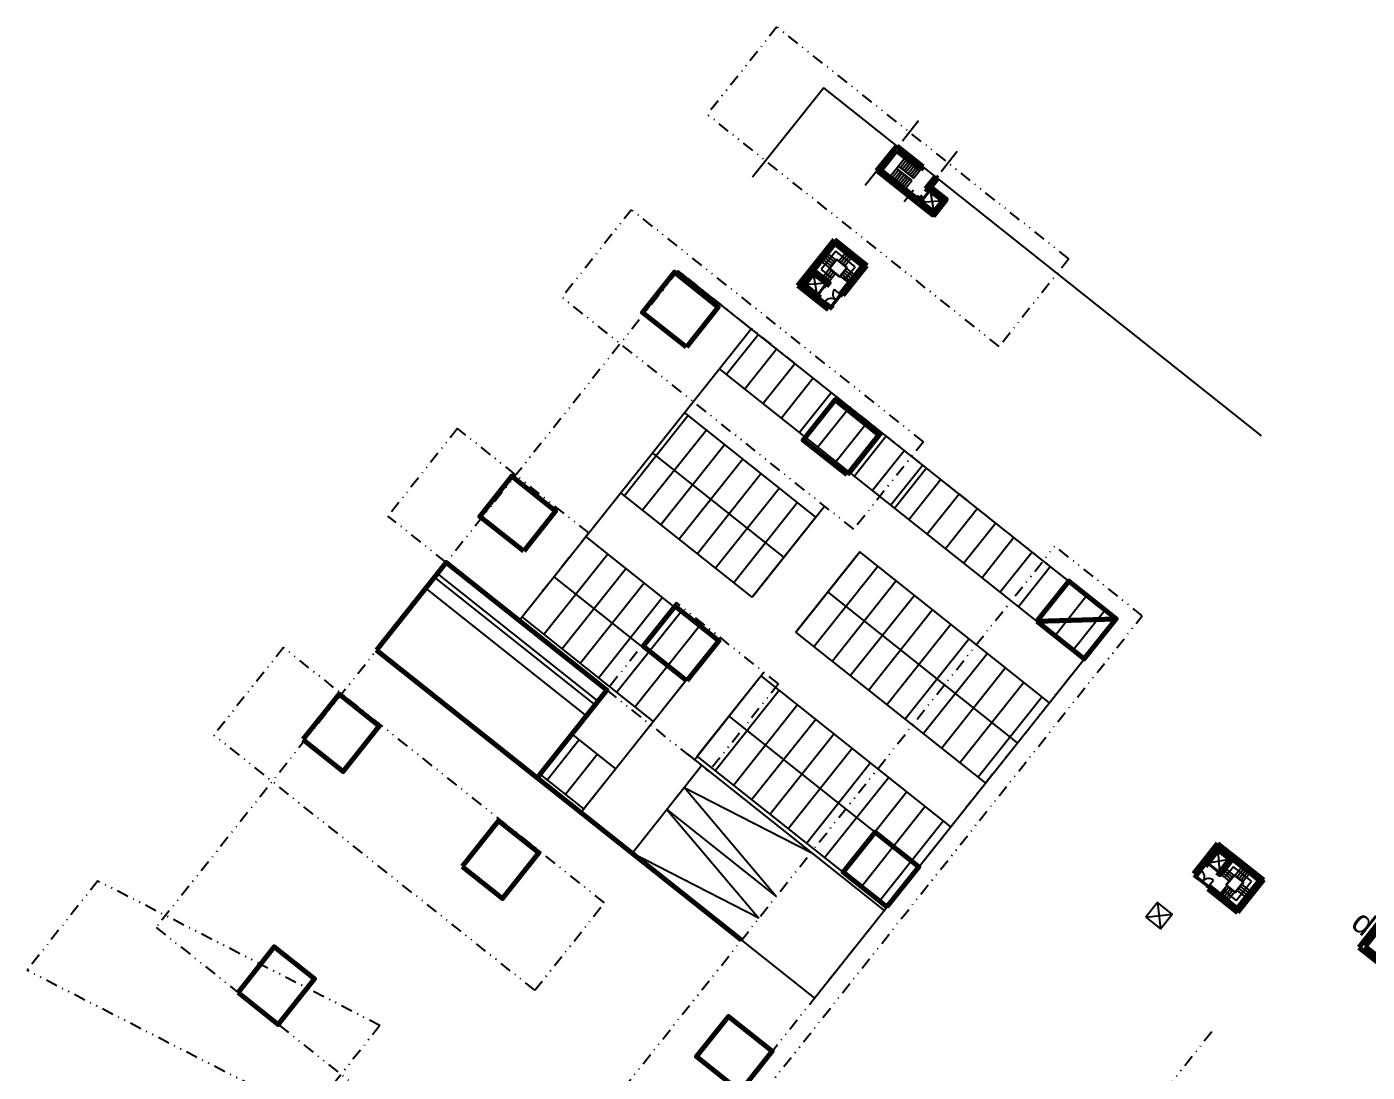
# Model space of a CAD drawing. Header units: metres. Extents: x -664657 to -643449, y -1076720 to -1062383.
# Drawn here: x -657950.1 to -657806.3, y -1067838.4 to -1067726.2 of the extents above; entities that cross this region are included whole.
import ezdxf

# ---------------------------------------------------------------- set-up
doc = ezdxf.new("R2010")
doc.units = ezdxf.units.M
doc.header["$LTSCALE"] = 0.1
doc.linetypes.add('DIVIDE', pattern=[31.75, 12.7, -6.35, 0, -6.35, 0, -6.35])
for name, color, linetype in [('AA_THER_popis', 6, 'Continuous'), ('AA_THER_slabá', 4, 'Continuous'), ('AA_THER_čerchovaná', 84, 'DIVIDE')]:
    doc.layers.add(name, color=color, linetype=linetype)
doc.layers.add('AA_THER_silná', color=1, linetype='Continuous', lineweight=70)
doc.styles.get("Standard").update_dxf_attribs({"font": 'arial.ttf', "width": 0.8})

msp = doc.modelspace()

# ---------------------------------------------------------------- linework, layer by layer
at = {"layer": 'AA_THER_popis'}
for p, q in [((-657856.196, -1067738.458), (-657854.469, -1067736.285)), ((-657852.048, -1067741.756), (-657850.32, -1067739.583))]:
    msp.add_line(p, q, dxfattribs=at)
at = {"layer": 'AA_THER_silná'}
for p, q in [((-657858.939, -1067741.666), (-657856.823, -1067739.005)), ((-657856.823, -1067739.005), (-657854.021, -1067741.233)), ((-657858.518, -1067741.618), (-657856.837, -1067739.505)), ((-657856.837, -1067739.505), (-657854.27, -1067741.546)), ((-657858.939, -1067741.666), (-657854.556, -1067745.151)), ((-657858.518, -1067741.618), (-657854.604, -1067744.73)), ((-657854.27, -1067741.546), (-657854.021, -1067741.233)), ((-657853.701, -1067743.595), (-657852.675, -1067742.303)), ((-657853.467, -1067743.781), (-657853.701, -1067743.595)), ((-657853.467, -1067743.781), (-657852.44, -1067742.49)), ((-657853.187, -1067743.429), (-657851.504, -1067744.767)), ((-657852.675, -1067742.303), (-657852.44, -1067742.49)), ((-657854.386, -1067744.456), (-657854.604, -1067744.73)), ((-657854.494, -1067745.073), (-657854.556, -1067745.151)), ((-657854.151, -1067744.642), (-657854.386, -1067744.456)), ((-657853.995, -1067744.767), (-657854.151, -1067744.642)), ((-657853.31, -1067743.906), (-657853.467, -1067743.781)), ((-657854.556, -1067745.151), (-657852.873, -1067746.489)), ((-657852.873, -1067746.489), (-657852.811, -1067746.411)), ((-657867.427, -1067753.989), (-657863.507, -1067749.058)), ((-657863.507, -1067749.058), (-657860.023, -1067751.827)), ((-657863.458, -1067749.479), (-657867.006, -1067753.941)), ((-657863.458, -1067749.479), (-657860.445, -1067751.875)), ((-657862.81, -1067754.85), (-657860.445, -1067751.875)), ((-657862.575, -1067755.036), (-657860.023, -1067751.827)), ((-657865.761, -1067752.375), (-657864.078, -1067753.713)), ((-657867.427, -1067753.989), (-657864.179, -1067756.572)), ((-657867.006, -1067753.941), (-657863.992, -1067756.337)), ((-657865.199, -1067754.802), (-657865.043, -1067754.927)), ((-657864.515, -1067753.941), (-657864.358, -1067754.066)), ((-657862.81, -1067754.85), (-657862.575, -1067755.036)), ((-657863.992, -1067756.337), (-657863.93, -1067756.259)), ((-657863.93, -1067756.259), (-657863.695, -1067756.445)), ((-657841.794, -1067789.999), (-657833.283, -1067789.739)), ((-657873.472, -1067824.219), (-657912.61, -1067793.102)), ((-657822.411, -1067813.842), (-657824.994, -1067817.09)), ((-657822.411, -1067813.842), (-657817.48, -1067817.762)), ((-657822.363, -1067814.263), (-657824.759, -1067817.277)), ((-657817.901, -1067817.81), (-657822.363, -1067814.263)), ((-657820.798, -1067815.508), (-657822.136, -1067817.191)), ((-657799.538, -1067815.285), (-657807.255, -1067824.991)), ((-657823.224, -1067816.069), (-657823.349, -1067816.226)), ((-657822.363, -1067816.754), (-657822.488, -1067816.911)), ((-657824.681, -1067817.339), (-657824.868, -1067817.574)), ((-657824.759, -1067817.277), (-657824.681, -1067817.339)), ((-657817.901, -1067817.81), (-657820.297, -1067820.824)), ((-657817.48, -1067817.762), (-657820.249, -1067821.246)), ((-657823.272, -1067818.459), (-657823.459, -1067818.694)), ((-657823.459, -1067818.694), (-657820.249, -1067821.246)), ((-657823.272, -1067818.459), (-657820.297, -1067820.824)), ((-657804.406, -1067822.21), (-657806.553, -1067824.911)), ((-657807.255, -1067824.991), (-657792.853, -1067836.442)), ((-657800.643, -1067829.609), (-657806.553, -1067824.911))]:
    msp.add_line(p, q, dxfattribs=at)
for points in [[(-657854.151, -1067744.642), (-657854.494, -1067745.073), (-657852.811, -1067746.411), (-657851.504, -1067744.767), (-657853.187, -1067743.429), (-657853.187, -1067743.429)], [(-657853.995, -1067744.767), (-657854.213, -1067745.041), (-657852.843, -1067746.13), (-657851.847, -1067744.878), (-657853.217, -1067743.788), (-657853.31, -1067743.906)], [(-657864.358, -1067754.066), (-657864.078, -1067753.713), (-657865.761, -1067752.375), (-657867.006, -1067753.941), (-657865.323, -1067755.279), (-657865.043, -1067754.927)], [(-657864.515, -1067753.941), (-657864.359, -1067753.746), (-657865.729, -1067752.656), (-657866.725, -1067753.909), (-657865.355, -1067754.998), (-657865.199, -1067754.802)], [(-657822.488, -1067816.911), (-657822.136, -1067817.191), (-657820.798, -1067815.508), (-657822.363, -1067814.263), (-657823.701, -1067815.946), (-657823.349, -1067816.226)], [(-657822.363, -1067816.754), (-657822.168, -1067816.91), (-657821.079, -1067815.54), (-657822.331, -1067814.544), (-657823.42, -1067815.914), (-657823.224, -1067816.069)]]:
    msp.add_lwpolyline(points, dxfattribs=at)
for points in [[(-657879.382, -1067760.602), (-657884.078, -1067756.868), (-657880.656, -1067752.563), (-657875.959, -1067756.297)], [(-657862.143, -1067774.309), (-657866.839, -1067770.575), (-657863.416, -1067766.27), (-657858.72, -1067770.004)], [(-657896.835, -1067782.489), (-657901.531, -1067778.755), (-657898.108, -1067774.45), (-657893.412, -1067778.184)], [(-657912.61, -1067793.102), (-657895.389, -1067806.793), (-657887.921, -1067797.4), (-657905.142, -1067783.709)], [(-657841.794, -1067789.999), (-657836.706, -1067794.044), (-657833.283, -1067789.739), (-657838.371, -1067785.694)], [(-657879.325, -1067796.41), (-657884.022, -1067792.676), (-657880.599, -1067788.371), (-657875.903, -1067792.105)], [(-657920.521, -1067802.702), (-657916.204, -1067806.134), (-657912.322, -1067801.252), (-657916.639, -1067797.82)], [(-657903.418, -1067816.3), (-657899.101, -1067819.732), (-657895.22, -1067814.85), (-657899.537, -1067811.418)], [(-657857.866, -1067820.658), (-657862.562, -1067816.924), (-657859.139, -1067812.619), (-657854.443, -1067816.353)], [(-657927.482, -1067829.824), (-657923.165, -1067833.256), (-657919.284, -1067828.374), (-657923.601, -1067824.942)], [(-657873.599, -1067840.446), (-657878.296, -1067836.712), (-657874.873, -1067832.407), (-657870.176, -1067836.141)]]:
    msp.add_lwpolyline(points, close=True, dxfattribs=at)
at = {"layer": 'AA_THER_slabá'}
for p, q in [((-657864.651, -1067732.781), (-657872.282, -1067742.38)), ((-657817.686, -1067770.122), (-657864.651, -1067732.781)), ((-657856.823, -1067739.005), (-657860.219, -1067743.276)), ((-657857.578, -1067742.365), (-657855.898, -1067740.251)), ((-657856.441, -1067741.353), (-657855.694, -1067740.413)), ((-657856.238, -1067741.514), (-657855.491, -1067740.575)), ((-657856.034, -1067741.676), (-657855.287, -1067740.737)), ((-657857.375, -1067742.527), (-657856.628, -1067741.587)), ((-657857.171, -1067742.688), (-657856.424, -1067741.749)), ((-657856.968, -1067742.85), (-657856.221, -1067741.911)), ((-657856.832, -1067741.426), (-657855.203, -1067742.72)), ((-657856.764, -1067743.012), (-657856.017, -1067742.073)), ((-657856.645, -1067741.191), (-657855.017, -1067742.485)), ((-657855.831, -1067741.838), (-657855.084, -1067740.899)), ((-657855.627, -1067742), (-657854.88, -1067741.06)), ((-657855.424, -1067742.162), (-657854.677, -1067741.222)), ((-657855.22, -1067742.323), (-657854.473, -1067741.384)), ((-657855.017, -1067742.485), (-657854.27, -1067741.546)), ((-657856.561, -1067743.174), (-657855.814, -1067742.235)), ((-657856.357, -1067743.336), (-657855.61, -1067742.396)), ((-657856.154, -1067743.497), (-657855.407, -1067742.558)), ((-657855.95, -1067743.659), (-657855.203, -1067742.72)), ((-657855.027, -1067743.759), (-657856.015, -1067745.002)), ((-657854.213, -1067745.041), (-657851.847, -1067744.878)), ((-657854.073, -1067744.705), (-657853.388, -1067743.844)), ((-657853.995, -1067744.767), (-657853.31, -1067743.906)), ((-657853.217, -1067743.788), (-657852.843, -1067746.13)), ((-657863.362, -1067750.322), (-657864.918, -1067752.279)), ((-657863.502, -1067751.463), (-657864.442, -1067750.716)), ((-657863.334, -1067751.251), (-657864.274, -1067750.505)), ((-657861.288, -1067751.971), (-657863.362, -1067750.322)), ((-657863.015, -1067751.364), (-657862.269, -1067750.425)), ((-657862.804, -1067751.533), (-657862.057, -1067750.593)), ((-657862.593, -1067751.701), (-657861.846, -1067750.761)), ((-657864.006, -1067752.097), (-657864.946, -1067751.35)), ((-657864.036, -1067752.214), (-657864.783, -1067753.153)), ((-657863.838, -1067751.885), (-657864.778, -1067751.139)), ((-657863.67, -1067751.674), (-657864.61, -1067750.927)), ((-657863.266, -1067751.165), (-657864.075, -1067752.183)), ((-657864.075, -1067752.183), (-657862.94, -1067753.085)), ((-657863.258, -1067751.236), (-657864.005, -1067752.175)), ((-657864.005, -1067752.175), (-657862.948, -1067753.015)), ((-657863.266, -1067751.165), (-657862.131, -1067752.068)), ((-657863.258, -1067751.236), (-657862.201, -1067752.076)), ((-657862.948, -1067753.015), (-657862.201, -1067752.076)), ((-657862.94, -1067753.085), (-657862.131, -1067752.068)), ((-657862.402, -1067753.373), (-657861.288, -1067751.971)), ((-657862.381, -1067751.869), (-657861.635, -1067750.929)), ((-657862.199, -1067752.154), (-657861.26, -1067752.901)), ((-657833.283, -1067789.739), (-657880.248, -1067752.399)), ((-657865.355, -1067754.998), (-657865.729, -1067752.656)), ((-657864.918, -1067752.279), (-657863.775, -1067753.188)), ((-657863.824, -1067752.382), (-657864.571, -1067753.321)), ((-657863.613, -1067752.55), (-657864.36, -1067753.489)), ((-657863.402, -1067752.718), (-657864.149, -1067753.657)), ((-657862.872, -1067752.999), (-657861.932, -1067753.746)), ((-657862.703, -1067752.788), (-657861.764, -1067753.535)), ((-657862.535, -1067752.577), (-657861.596, -1067753.323)), ((-657862.402, -1067753.373), (-657862.529, -1067753.039)), ((-657862.402, -1067753.373), (-657862.049, -1067753.421)), ((-657862.367, -1067752.365), (-657861.428, -1067753.112)), ((-657864.359, -1067753.746), (-657866.725, -1067753.909)), ((-657864.515, -1067753.941), (-657865.199, -1067754.802)), ((-657864.436, -1067754.003), (-657865.121, -1067754.864)), ((-657862.872, -1067754.928), (-657863.868, -1067756.18)), ((-657862.755, -1067755.021), (-657863.75, -1067756.274)), ((-657862.872, -1067754.928), (-657863.498, -1067754.43)), ((-657862.872, -1067754.928), (-657862.81, -1067754.85)), ((-657862.872, -1067754.928), (-657862.755, -1067755.021)), ((-657862.755, -1067755.021), (-657862.692, -1067754.943)), ((-657863.868, -1067756.18), (-657864.494, -1067755.682)), ((-657863.868, -1067756.18), (-657863.93, -1067756.259)), ((-657863.75, -1067756.274), (-657863.868, -1067756.18)), ((-657863.75, -1067756.274), (-657863.813, -1067756.352)), ((-657897.314, -1067789.932), (-657872.42, -1067758.622)), ((-657871.638, -1067759.245), (-657875.061, -1067763.55)), ((-657869.681, -1067760.8), (-657873.104, -1067765.105)), ((-657836.706, -1067794.044), (-657875.843, -1067762.927)), ((-657867.724, -1067762.356), (-657871.147, -1067766.661)), ((-657865.767, -1067763.912), (-657869.19, -1067768.217)), ((-657863.81, -1067765.468), (-657867.233, -1067769.773)), ((-657879.186, -1067767.935), (-657886.032, -1067776.545)), ((-657865.488, -1067778.826), (-657879.577, -1067767.624)), ((-657861.853, -1067767.024), (-657865.276, -1067771.329)), ((-657877.229, -1067769.491), (-657884.075, -1067778.101)), ((-657859.897, -1067768.58), (-657863.319, -1067772.885)), ((-657861.754, -1067774.129), (-657858.331, -1067769.824)), ((-657857.94, -1067770.135), (-657861.363, -1067774.441)), ((-657868.911, -1067783.131), (-657883, -1067771.929)), ((-657875.272, -1067771.047), (-657882.118, -1067779.657)), ((-657855.983, -1067771.691), (-657859.406, -1067775.996)), ((-657873.315, -1067772.602), (-657880.161, -1067781.213)), ((-657854.026, -1067773.247), (-657857.449, -1067777.552)), ((-657857.057, -1067777.863), (-657853.635, -1067773.558)), ((-657871.359, -1067774.158), (-657878.204, -1067782.769)), ((-657852.069, -1067774.803), (-657855.492, -1067779.108)), ((-657872.334, -1067787.436), (-657886.423, -1067776.234)), ((-657869.402, -1067775.714), (-657876.247, -1067784.324)), ((-657850.112, -1067776.359), (-657853.535, -1067780.664)), ((-657867.445, -1067777.27), (-657874.291, -1067785.88)), ((-657872.334, -1067787.436), (-657864.554, -1067777.652)), ((-657848.155, -1067777.915), (-657851.578, -1067782.22)), ((-657865.488, -1067778.826), (-657872.334, -1067787.436)), ((-657846.198, -1067779.471), (-657849.621, -1067783.776)), ((-657875.98, -1067792.202), (-657890.157, -1067780.93)), ((-657844.242, -1067781.026), (-657847.665, -1067785.332)), ((-657887.809, -1067782.797), (-657894.655, -1067791.408)), ((-657860.792, -1067782.56), (-657867.637, -1067791.17)), ((-657867.637, -1067791.17), (-657860.792, -1067782.56)), ((-657840.44, -1067798.741), (-657860.792, -1067782.56)), ((-657842.285, -1067782.582), (-657845.708, -1067786.887)), ((-657889.166, -1067798.966), (-657906.386, -1067785.274)), ((-657888.855, -1067798.574), (-657906.075, -1067784.883)), ((-657879.491, -1067796.438), (-657893.58, -1067785.236)), ((-657885.852, -1067784.353), (-657892.698, -1067792.964)), ((-657858.835, -1067784.116), (-657865.68, -1067792.726)), ((-657840.328, -1067784.138), (-657843.751, -1067788.443)), ((-657890.099, -1067800.14), (-657907.32, -1067786.448)), ((-657883.895, -1067785.909), (-657890.741, -1067794.519)), ((-657856.878, -1067785.672), (-657863.724, -1067794.282)), ((-657838.371, -1067785.694), (-657841.794, -1067789.999)), ((-657881.938, -1067787.465), (-657888.784, -1067796.075)), ((-657843.863, -1067803.046), (-657864.214, -1067786.865)), ((-657854.921, -1067787.228), (-657861.767, -1067795.838)), ((-657836.414, -1067787.25), (-657839.837, -1067791.555)), ((-657882.914, -1067800.743), (-657897.003, -1067789.541)), ((-657879.982, -1067789.021), (-657886.827, -1067797.631)), ((-657852.964, -1067788.783), (-657859.81, -1067797.394)), ((-657834.457, -1067788.806), (-657837.88, -1067793.111)), ((-657878.025, -1067790.577), (-657884.87, -1067799.187)), ((-657865.645, -1067830.442), (-657833.283, -1067789.739)), ((-657851.007, -1067790.339), (-657857.853, -1067798.949)), ((-657883.225, -1067801.134), (-657875.757, -1067791.741)), ((-657876.068, -1067792.133), (-657882.914, -1067800.743)), ((-657847.286, -1067807.351), (-657867.637, -1067791.17)), ((-657849.05, -1067791.895), (-657855.896, -1067800.505)), ((-657847.093, -1067793.451), (-657853.939, -1067802.061)), ((-657845.137, -1067795.007), (-657851.982, -1067803.617)), ((-657878.528, -1067804.868), (-657871.06, -1067795.475)), ((-657871.371, -1067795.867), (-657878.217, -1067804.477)), ((-657851.02, -1067812.048), (-657871.371, -1067795.867)), ((-657843.18, -1067796.563), (-657850.025, -1067805.173)), ((-657869.414, -1067797.422), (-657876.26, -1067806.033)), ((-657841.223, -1067798.118), (-657848.069, -1067806.729)), ((-657867.458, -1067798.978), (-657874.303, -1067807.589)), ((-657890.693, -1067810.527), (-657883.225, -1067801.134)), ((-657854.443, -1067816.353), (-657874.794, -1067800.172)), ((-657865.501, -1067800.534), (-657872.346, -1067809.144)), ((-657886.959, -1067805.831), (-657891.655, -1067802.097)), ((-657863.544, -1067802.09), (-657870.39, -1067810.7)), ((-657890.872, -1067802.719), (-657894.295, -1067807.024)), ((-657861.587, -1067803.646), (-657868.433, -1067812.256)), ((-657888.916, -1067804.275), (-657892.338, -1067808.58)), ((-657879.311, -1067804.246), (-657858.177, -1067821.049)), ((-657857.866, -1067820.658), (-657878.217, -1067804.477)), ((-657859.63, -1067805.202), (-657866.476, -1067813.812)), ((-657890.382, -1067810.136), (-657895.078, -1067806.402)), ((-657886.959, -1067805.831), (-657890.382, -1067810.136)), ((-657885.214, -1067814.884), (-657877.745, -1067805.491)), ((-657857.673, -1067806.758), (-657864.519, -1067815.368)), ((-657869.738, -1067819.522), (-657879.613, -1067807.839)), ((-657879.613, -1067807.839), (-657866.004, -1067814.826)), ((-657855.716, -1067808.313), (-657862.562, -1067816.924)), ((-657881.48, -1067810.187), (-657869.738, -1067819.522)), ((-657881.48, -1067810.187), (-657871.605, -1067821.87)), ((-657853.76, -1067809.869), (-657860.605, -1067818.48)), ((-657851.803, -1067811.425), (-657858.648, -1067820.035)), ((-657871.605, -1067821.87), (-657885.214, -1067814.884)), ((-657823.42, -1067815.914), (-657821.079, -1067815.54)), ((-657822.168, -1067816.91), (-657822.331, -1067814.544)), ((-657824.603, -1067817.401), (-657824.105, -1067816.775)), ((-657822.426, -1067816.832), (-657823.287, -1067816.148)), ((-657822.363, -1067816.754), (-657823.224, -1067816.069)), ((-657820.972, -1067817.656), (-657821.912, -1067816.909)), ((-657820.804, -1067817.444), (-657821.744, -1067816.698)), ((-657820.701, -1067816.351), (-657821.61, -1067817.494)), ((-657820.636, -1067817.233), (-657821.576, -1067816.486)), ((-657818.744, -1067817.907), (-657820.701, -1067816.351)), ((-657820.519, -1067817.262), (-657819.772, -1067816.323)), ((-657820.308, -1067817.43), (-657819.561, -1067816.491)), ((-657820.096, -1067817.598), (-657819.349, -1067816.659)), ((-657819.885, -1067817.766), (-657819.138, -1067816.827)), ((-657824.696, -1067817.519), (-657824.774, -1067817.456)), ((-657824.696, -1067817.519), (-657824.603, -1067817.401)), ((-657823.443, -1067818.514), (-657824.696, -1067817.519)), ((-657824.603, -1067817.401), (-657824.681, -1067817.339)), ((-657823.35, -1067818.397), (-657824.603, -1067817.401)), ((-657823.35, -1067818.397), (-657823.443, -1067818.514)), ((-657823.35, -1067818.397), (-657822.852, -1067817.771)), ((-657823.35, -1067818.397), (-657823.272, -1067818.459)), ((-657821.421, -1067818.397), (-657822.168, -1067819.337)), ((-657821.14, -1067817.867), (-657822.08, -1067817.12)), ((-657820.605, -1067817.194), (-657821.507, -1067818.329)), ((-657821.507, -1067818.329), (-657820.49, -1067819.138)), ((-657820.597, -1067817.264), (-657821.437, -1067818.321)), ((-657821.437, -1067818.321), (-657820.498, -1067819.068)), ((-657819.588, -1067818.003), (-657820.605, -1067817.194)), ((-657819.658, -1067818.011), (-657820.597, -1067817.264)), ((-657819.658, -1067818.011), (-657820.498, -1067819.068)), ((-657819.588, -1067818.003), (-657820.49, -1067819.138)), ((-657820.394, -1067819.981), (-657818.744, -1067817.907)), ((-657819.787, -1067818.253), (-657818.847, -1067819)), ((-657819.674, -1067817.934), (-657818.927, -1067816.995)), ((-657823.443, -1067818.514), (-657823.365, -1067818.576)), ((-657821.21, -1067818.565), (-657821.957, -1067819.505)), ((-657821.795, -1067818.867), (-657821.843, -1067819.22)), ((-657821.795, -1067818.867), (-657821.462, -1067818.74)), ((-657821.795, -1067818.867), (-657820.394, -1067819.981)), ((-657820.999, -1067818.733), (-657821.746, -1067819.673)), ((-657820.787, -1067818.901), (-657821.534, -1067819.841)), ((-657820.576, -1067819.069), (-657821.323, -1067820.009)), ((-657820.291, -1067818.887), (-657819.351, -1067819.634)), ((-657820.123, -1067818.676), (-657819.183, -1067819.423)), ((-657819.955, -1067818.465), (-657819.015, -1067819.212)), ((-657828.846, -1067820.179), (-657828.525, -1067822.989)), ((-657830.091, -1067821.744), (-657827.281, -1067821.423)), ((-657873.472, -1067824.219), (-657865.645, -1067830.442))]:
    msp.add_line(p, q, dxfattribs=at)
msp.add_lwpolyline([(-657830.091, -1067821.744), (-657828.525, -1067822.989), (-657827.281, -1067821.423), (-657828.846, -1067820.179)], close=True, dxfattribs=at)
for centre, start, end in [((-657862.872, -1067754.928), 141.51268, 231.51268), ((-657863.868, -1067756.18), 51.51268, 141.51268), ((-657824.603, -1067817.401), 321.51268, 51.51268), ((-657823.35, -1067818.397), 51.51268, 141.51268)]:
    msp.add_arc(centre, 0.8, start, end, dxfattribs=at)
at = {"layer": 'AA_THER_čerchovaná'}
for p, q in [((-657869.668, -1067726.237), (-657877.136, -1067735.63)), ((-657838.358, -1067751.131), (-657869.668, -1067726.237)), ((-657845.826, -1067760.524), (-657877.136, -1067735.63)), ((-657885.265, -1067745.855), (-657892.733, -1067755.247)), ((-657853.955, -1067770.748), (-657885.265, -1067745.855)), ((-657838.358, -1067751.131), (-657845.826, -1067760.524)), ((-657861.423, -1067780.141), (-657892.733, -1067755.247)), ((-657903.935, -1067769.337), (-657911.404, -1067778.73)), ((-657889.846, -1067780.539), (-657903.935, -1067769.337)), ((-657853.955, -1067770.748), (-657861.423, -1067780.141)), ((-657897.314, -1067789.932), (-657911.404, -1067778.73)), ((-657889.846, -1067780.539), (-657897.314, -1067789.932)), ((-657898.726, -1067855.981), (-657839.866, -1067781.95)), ((-657830.473, -1067789.418), (-657839.866, -1067781.95)), ((-657880.453, -1067788.007), (-657887.921, -1067797.4)), ((-657869.495, -1067796.72), (-657880.453, -1067788.007)), ((-657887.831, -1067861.56), (-657830.473, -1067789.418)), ((-657922.606, -1067792.819), (-657930.074, -1067802.212)), ((-657888.165, -1067820.202), (-657922.606, -1067792.819)), ((-657869.495, -1067796.72), (-657876.963, -1067806.113)), ((-657887.921, -1067797.4), (-657876.963, -1067806.113)), ((-657895.633, -1067829.595), (-657930.074, -1067802.212)), ((-657799.506, -1067815.566), (-657806.974, -1067824.959)), ((-657942.521, -1067817.867), (-657950.138, -1067827.448)), ((-657912.258, -1067833.365), (-657942.521, -1067817.867)), ((-657895.633, -1067829.595), (-657888.165, -1067820.202)), ((-657919.876, -1067842.946), (-657950.138, -1067827.448)), ((-657912.258, -1067833.365), (-657919.876, -1067842.946)), ((-657823.029, -1067834.047), (-657830.311, -1067843.205))]:
    msp.add_line(p, q, dxfattribs=at)
msp.add_lwpolyline([(-657936.259, -1067822.846), (-657889.294, -1067860.186), (-657833.283, -1067789.739), (-657880.248, -1067752.399)], close=True, dxfattribs=at)

# ---------------------------------------------------------------- texts
at = {"layer": 'AA_THER_popis'}
msp.add_text('d', height=2.5, rotation=321.51268, dxfattribs=at).set_placement((-657808.243, -1067822.711))

doc.saveas('drawing.dxf')
